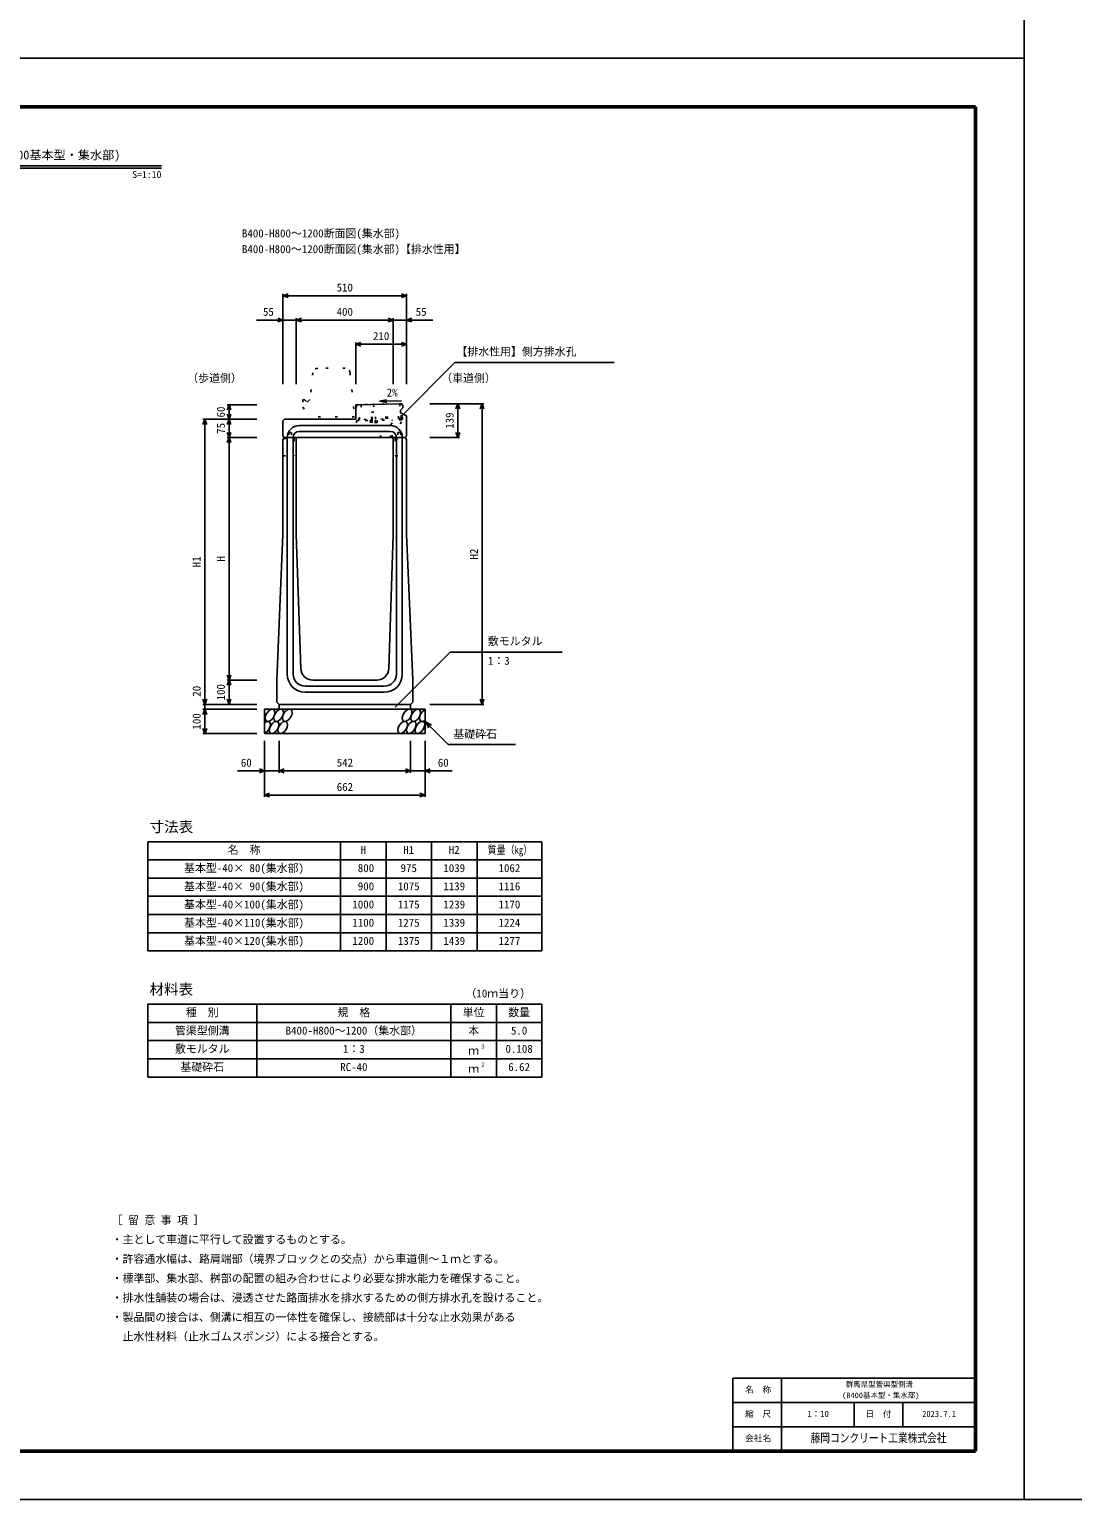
# Model space of a CAD drawing. Units: millimetres, scale not verified. Extents: x 4220 to 29420, y 5940 to 17820.
# Drawn here: x 8520 to 12820, y 5940 to 11999 of the extents above; entities that cross this region are included whole.
import ezdxf
from ezdxf.enums import TextEntityAlignment as Align

# ---------------------------------------------------------------- set-up
doc = ezdxf.new("R2010")
doc.units = ezdxf.units.MM
doc.header["$LTSCALE"] = 40
doc.linetypes.add('DOTTED', pattern=[1.75, 0.25, -1.5])
for name, color, linetype, lineweight in [('Defpoints_3', 5, 'Continuous', 25), ('DIM', 7, 'Continuous', 25), ('HATCH', 6, 'Continuous', 25), ('HYO', 3, 'Continuous', 25), ('HYO2', 4, 'Continuous', 25), ('OUTLINE', 3, 'Continuous', 25), ('OUTLINE2', 4, 'Continuous', 25), ('TXT', 7, 'Continuous', 25), ('WAKU', 3, 'Continuous', 50), ('WAKU-LINE', 7, 'Continuous', 25)]:
    doc.layers.add(name, color=color, linetype=linetype, lineweight=lineweight)
doc.layers.add('WAKU-TXT', color=7, linetype='Continuous')
doc.styles.add('ＭＳ ゴシック', font='')
doc.styles.get('ＭＳ ゴシック').set_extended_font_data('MS Gothic')

msp = doc.modelspace()

# ---------------------------------------------------------------- linework, layer by layer
at = {"layer": 'Defpoints_3'}
for p, q in [((12620, 17820), (12620, 5940)), ((12620, 11880), (4220, 11880)), ((12620, 5940), (12620, 11880)), ((4220, 5940), (12620, 5940)), ((12620, 5940), (29420, 5940))]:
    msp.add_line(p, q, dxfattribs=at)
at = {"layer": 'DIM'}
for p, q in [((9565, 10901.2), (9586.14, 10908.89)), ((9565, 10908.7), (9565, 10537.06)), ((10053.86, 10908.89), (10075, 10901.2)), ((10075, 10908.7), (10075, 10537.06)), ((10075, 10901.2), (9565, 10901.2)), ((9586.14, 10893.5), (9565, 10901.2)), ((10075, 10901.2), (10053.86, 10893.5)), ((9456.62, 10801.2), (9565, 10801.2)), ((9543.86, 10808.89), (9565, 10801.2)), ((9565, 10801.2), (9543.86, 10793.5)), ((9620, 10801.2), (9565, 10801.2)), ((9620, 10801.2), (9641.14, 10808.89)), ((9620, 10808.7), (9620, 10537.06)), ((9620, 10801.2), (10020, 10801.2)), ((9641.14, 10793.5), (9620, 10801.2)), ((9998.86, 10808.89), (10020, 10801.2)), ((10020, 10801.2), (9998.86, 10793.5)), ((10020, 10808.7), (10020, 10537.06)), ((10020, 10801.2), (10075, 10801.2)), ((10096.14, 10808.89), (10075, 10801.2)), ((10183.38, 10801.2), (10075, 10801.2)), ((10075, 10801.2), (10096.14, 10793.5)), ((9886.14, 10708.89), (9865, 10701.2)), ((9865, 10708.7), (9865, 10537.06)), ((10075, 10701.2), (9865, 10701.2)), ((9865, 10701.2), (9886.14, 10693.5)), ((10053.86, 10708.89), (10075, 10701.2)), ((10075, 10701.2), (10053.86, 10693.5)), ((10051.83, 10403.76), (10273.97, 10625.9)), ((10273.97, 10625.9), (10929.87, 10625.9)), ((9335.3, 10430.91), (9343, 10452.06)), ((9335.5, 10452.06), (9458, 10452.06)), ((9343, 10452.06), (9343, 10392.06)), ((9343, 10452.06), (9350.7, 10430.91)), ((10393.5, 10456.06), (10171, 10456.06)), ((10278.3, 10434.91), (10286, 10456.06)), ((10286, 10456.06), (10286, 10317.06)), ((10286, 10456.06), (10293.7, 10434.91)), ((10378.3, 10434.91), (10386, 10456.06)), ((10386, 10456.06), (10386, 9217.06)), ((10386, 10456.06), (10393.7, 10434.91)), ((9243, 10392.06), (9235.3, 10370.91)), ((9235.5, 10392.06), (9458, 10392.06)), ((9243, 10392.06), (9243, 9217.06)), ((9250.7, 10370.91), (9243, 10392.06)), ((9343, 10392.06), (9335.3, 10413.2)), ((9335.3, 10370.91), (9343, 10392.06)), ((9350.7, 10413.2), (9343, 10392.06)), ((9343, 10317.06), (9343, 10392.06)), ((9343, 10392.06), (9350.7, 10370.91)), ((9335.3, 10338.2), (9343, 10317.06)), ((9335.3, 10295.91), (9343, 10317.06)), ((9335.5, 10317.06), (9458, 10317.06)), ((9343, 10317.06), (9350.7, 10338.2)), ((9343, 10317.06), (9343, 9317.06)), ((9343, 10317.06), (9350.7, 10295.91)), ((10293.5, 10317.06), (10171, 10317.06)), ((10278.3, 10338.2), (10286, 10317.06)), ((10286, 10317.06), (10293.7, 10338.2)), ((10028.11, 9206.25), (10254.34, 9432.48)), ((10254.34, 9432.48), (10715.81, 9432.48)), ((9343, 9317.06), (9335.3, 9338.2)), ((9350.7, 9338.2), (9343, 9317.06)), ((9335.3, 9295.91), (9343, 9317.06)), ((9335.5, 9317.06), (9458, 9317.06)), ((9343, 9317.06), (9343, 9217.06)), ((9343, 9317.06), (9350.7, 9295.91)), ((9243, 9217.06), (9235.3, 9238.2)), ((9235.5, 9217.06), (9458, 9217.06)), ((9250.7, 9238.2), (9243, 9217.06)), ((9243, 9217.06), (9243, 9197.06)), ((9343, 9217.06), (9335.3, 9238.2)), ((9350.7, 9238.2), (9343, 9217.06)), ((10393.5, 9217.06), (10171, 9217.06)), ((10378.3, 9238.2), (10386, 9217.06)), ((10386, 9217.06), (10393.7, 9238.2)), ((9243, 9197.06), (9235.3, 9175.91)), ((9235.5, 9197.06), (9458, 9197.06)), ((9243, 9197.06), (9243, 9097.06)), ((9250.7, 9175.91), (9243, 9197.06)), ((9243, 9097.06), (9235.3, 9118.2)), ((9235.5, 9097.06), (9458, 9097.06)), ((9250.7, 9118.2), (9243, 9097.06)), ((10151, 9147.06), (10246.76, 9051.3)), ((10151, 9147.06), (10176.98, 9132.06)), ((10151, 9147.06), (10166, 9121.08)), ((9489, 8835.69), (9489, 9067.06)), ((9549, 8935.69), (9549, 9067.06)), ((10091, 8935.69), (10091, 9067.06)), ((10151, 8835.69), (10151, 9067.06)), ((10246.76, 9051.3), (10524.31, 9051.3)), ((9489, 8943.19), (9377.21, 8943.19)), ((9467.86, 8950.89), (9489, 8943.19)), ((9489, 8943.19), (9467.86, 8935.5)), ((9489, 8943.19), (9549, 8943.19)), ((9549, 8943.19), (9570.14, 8950.89)), ((9549, 8943.19), (10091, 8943.19)), ((9570.14, 8935.5), (9549, 8943.19)), ((10069.86, 8950.89), (10091, 8943.19)), ((10091, 8943.19), (10069.86, 8935.5)), ((10151, 8943.19), (10091, 8943.19)), ((10172.14, 8950.89), (10151, 8943.19)), ((10151, 8943.19), (10262.79, 8943.19)), ((10151, 8943.19), (10172.14, 8935.5)), ((9489, 8843.19), (9510.14, 8850.89)), ((10129.86, 8850.89), (10151, 8843.19)), ((9489, 8843.19), (10151, 8843.19)), ((9510.14, 8835.5), (9489, 8843.19)), ((10151, 8843.19), (10129.86, 8835.5))]:
    msp.add_line(p, q, dxfattribs=at)
at = {"layer": 'HATCH', "linetype": 'DOTTED'}
for p, q in [((9876, 10452.28), (9868, 10452.11)), ((9868, 10452.11), (9869.34, 10387.13)), ((10052.46, 10455.92), (9876, 10452.28)), ((9878.35, 10386.81), (9877, 10452.3)), ((9881.25, 10391.38), (9880, 10452.36)), ((9887, 10452.51), (9888.25, 10391.52)), ((9930.28, 10421.39), (9946.27, 10421.72)), ((9930.87, 10392.4), (9930.28, 10421.39)), ((9933.24, 10392.45), (9931.99, 10453.43)), ((9938.98, 10453.58), (9940.24, 10392.59)), ((9946.87, 10392.73), (9946.27, 10421.72)), ((9989.23, 10393.6), (9987.97, 10454.59)), ((9996.23, 10393.75), (9994.97, 10454.73)), ((10041.22, 10394.67), (10039.96, 10455.66)), ((10046.96, 10455.8), (10048.22, 10394.82)), ((10051.46, 10455.9), (10055.96, 10455.99)), ((10052.63, 10399.41), (10051.46, 10455.9)), ((10057.25, 10393.5), (10055.96, 10455.99)), ((9869.34, 10387.13), (9878.34, 10387.31)), ((10048.22, 10394.82), (9878.26, 10391.31)), ((10054.31, 10390.44), (9878.35, 10386.81)), ((9925.11, 10387.78), (9952.82, 10388.35)), ((9925.32, 10377.78), (9925.11, 10387.78)), ((9953.03, 10378.35), (9925.32, 10377.78)), ((9932.04, 10387.92), (9932.24, 10377.92)), ((9945.89, 10388.21), (9946.1, 10378.21)), ((9952.82, 10388.35), (9953.03, 10378.35))]:
    msp.add_line(p, q, dxfattribs=at)
for centre, radius in [((10048.13, 10399.32), 4.5), ((10054.25, 10393.44), 3)]:
    msp.add_arc(centre, radius, 271.18119, 1.18119, dxfattribs=at)
at = {"layer": 'HATCH'}
for centre, start_param, end_param in [((9493.3, 9122.06), 3.7419964, 7.318141), ((10148, 9172.06), 0.6666252, 4.1103269)]:
    msp.add_ellipse(centre, major_axis=(14.54, 23.54), ratio=0.5792, start_param=start_param, end_param=end_param, dxfattribs=at)
for centre in [(9511.89, 9172.06), (9528.77, 9122.06), (9547.37, 9172.06), (9564.25, 9122.06), (9582.84, 9172.06), (10058.45, 9122.06), (10077.05, 9172.06), (10093.93, 9122.06), (10112.52, 9172.06), (10129.41, 9122.06)]:
    msp.add_ellipse(centre, major_axis=(14.54, 23.54), ratio=0.5792, dxfattribs=at)
at = {"layer": 'HYO'}
for p, q in [((10632.5, 8651.13), (9007.5, 8651.13)), ((9007.5, 8651.13), (9007.5, 8201.13)), ((9802.5, 8651.13), (9802.5, 8201.13)), ((9990, 8651.13), (9990, 8201.13)), ((10177.5, 8651.13), (10177.5, 8201.13)), ((10365, 8651.13), (10365, 8201.13)), ((10632.5, 8201.13), (10632.5, 8651.13)), ((9007.5, 8576.13), (10632.5, 8576.13)), ((9007.5, 8201.13), (10632.5, 8201.13)), ((10632.5, 7981.35), (9007.5, 7981.35)), ((9007.5, 7981.35), (9007.5, 7681.35)), ((9457.5, 7981.35), (9457.5, 7681.35)), ((10257.5, 7981.35), (10257.5, 7681.35)), ((10445, 7981.35), (10445, 7681.35)), ((10632.5, 7681.35), (10632.5, 7981.35)), ((9007.5, 7906.35), (10632.5, 7906.35)), ((9007.5, 7681.35), (10632.5, 7681.35))]:
    msp.add_line(p, q, dxfattribs=at)
at = {"layer": 'HYO2'}
for p, q in [((9007.5, 8501.13), (10632.5, 8501.13)), ((9007.5, 8426.13), (10632.5, 8426.13)), ((9007.5, 8351.13), (10632.5, 8351.13)), ((9007.5, 8276.13), (10632.5, 8276.13)), ((9007.5, 7831.35), (10632.5, 7831.35)), ((9007.5, 7756.35), (10632.5, 7756.35))]:
    msp.add_line(p, q, dxfattribs=at)
at = {"layer": 'OUTLINE', "linetype": 'DOTTED'}
for p, q in [((9688.19, 10584.01), (9677, 10472.06)), ((9821.9, 10602.06), (9708.1, 10602.06)), ((9841.8, 10584.05), (9860, 10402.06)), ((9647, 10472.06), (9647, 10442.06)), ((9647, 10472.06), (9655, 10472.06)), ((9647, 10442.06), (9670, 10402.06)), ((9655, 10472.06), (9665, 10462.06)), ((9665, 10462.06), (9675, 10472.06)), ((9675, 10472.06), (9677, 10472.06)), ((9860, 10402.06), (9670, 10402.06))]:
    msp.add_line(p, q, dxfattribs=at)
at = {"layer": 'OUTLINE'}
for p, q in [((10053, 10455.93), (9865, 10452.06)), ((9865, 10452.06), (9865, 10392.06)), ((10050, 10429.06), (10059, 10439.06)), ((10050, 10429.06), (10050, 10419.06)), ((10053, 10455.93), (10059, 10450.06)), ((10059, 10450.06), (10059, 10439.06)), ((9565, 10386.06), (9571, 10392.06)), ((9565, 10323.06), (9565, 10386.06)), ((9571, 10392.06), (9865, 10392.06)), ((10050, 10419.06), (10075, 10406.06)), ((10075, 10323.06), (10075, 10406.06)), ((9565, 10323.06), (9571, 10317.06)), ((9565, 10307.06), (9570, 10317.06)), ((9565, 9917.06), (9565, 10307.06)), ((9570, 10317.06), (10070, 10317.06)), ((9620, 10317.06), (9620, 9917.06)), ((10020, 10317.06), (10020, 9917.06)), ((10069, 10317.06), (10075, 10323.06)), ((10075, 10307.06), (10070, 10317.06)), ((10075, 9917.06), (10075, 10307.06)), ((9565, 9917.06), (9540, 9317.06)), ((9620, 9917.06), (9638.39, 9365.39)), ((10020, 9917.06), (10001.61, 9365.39)), ((10075, 9917.06), (10100, 9317.06)), ((9540, 9226.06), (9540, 9317.06)), ((9688.36, 9317.06), (9951.64, 9317.06)), ((10100, 9226.06), (10100, 9317.06)), ((9549, 9217.06), (9540, 9226.06)), ((9549, 9217.06), (10091, 9217.06)), ((9549, 9217.06), (9549, 9197.06)), ((10091, 9217.06), (10100, 9226.06)), ((10091, 9217.06), (10091, 9197.06)), ((9489, 9197.06), (10151, 9197.06)), ((9489, 9097.06), (9489, 9197.06)), ((10151, 9097.06), (10151, 9197.06)), ((9489, 9097.06), (10151, 9097.06))]:
    msp.add_line(p, q, dxfattribs=at)
at = {"layer": 'OUTLINE', "linetype": 'DOTTED'}
for centre, start, end in [((9708.1, 10582.06), 90, 174.40835), ((9821.9, 10582.06), 4.08463, 90)]:
    msp.add_arc(centre, 20, start, end, dxfattribs=at)
at = {"layer": 'OUTLINE'}
for centre, start, end in [((9688.36, 9367.06), 181.90915, 270), ((9951.64, 9367.06), 270, 358.09085)]:
    msp.add_arc(centre, 50, start, end, dxfattribs=at)
at = {"layer": 'OUTLINE2'}
for p, q in [((9632, 10366.06), (10008, 10366.06)), ((9583, 10317.06), (9583, 9341.06)), ((9607, 10317.06), (9607, 9342.06)), ((9632, 10342.06), (10008, 10342.06)), ((10033, 10317.06), (10033, 9342.06)), ((10057, 10317.06), (10057, 9341.06)), ((9657, 9292.06), (9983, 9292.06)), ((9657, 9267.06), (9983, 9267.06))]:
    msp.add_line(p, q, dxfattribs=at)
at = {"layer": 'OUTLINE2', "linetype": 'DOTTED'}
for p, q in [((9869.33, 10387.63), (9850, 10317.06)), ((9963.11, 10317.06), (10051.47, 10418.29)), ((10005.65, 10317.06), (10073.37, 10406.91)), ((10015, 10317.06), (10015, 10389.63)), ((9567.75, 10312.56), (9612, 10312.56)), ((9589, 10337.56), (9601, 10337.56)), ((9589, 10337.56), (9589, 10312.56)), ((9601, 10337.56), (9601, 10312.56)), ((9612, 10312.56), (9612, 10242.06)), ((10028, 10312.56), (10028, 10242.06)), ((10028, 10312.56), (10072.25, 10312.56)), ((10039, 10337.56), (10051, 10337.56)), ((10039, 10337.56), (10039, 10312.56)), ((10051, 10337.56), (10051, 10312.56)), ((9565, 10242.06), (9612, 10242.06)), ((10028, 10242.06), (10075, 10242.06))]:
    msp.add_line(p, q, dxfattribs=at)
at = {"layer": 'OUTLINE2'}
for centre, radius, start, end in [((9632, 10317.06), 49, 90, 180), ((10008, 10317.06), 49, 0, 90), ((9632, 10317.06), 25, 90, 180), ((10008, 10317.06), 25, 0, 90), ((9657, 9341.06), 74, 180, 270), ((9657, 9342.06), 50, 180, 270), ((9983, 9342.06), 50, 270, 0), ((9983, 9341.06), 74, 270, 0)]:
    msp.add_arc(centre, radius, start, end, dxfattribs=at)
at = {"layer": 'TXT'}
for p, q in [((7775.82, 11437.2), (9064.18, 11437.2)), ((7775.82, 11427.6), (9064.18, 11427.6)), ((9963.17, 10466.5), (9992.61, 10472.27)), ((9963.17, 10466.5), (9992.61, 10472.27)), ((10053.59, 10468.22), (9963.17, 10466.5)), ((10053.59, 10468.22), (9963.17, 10466.5)), ((9963.17, 10466.5), (9992.81, 10461.85)), ((9963.17, 10466.5), (9992.81, 10461.85))]:
    msp.add_line(p, q, dxfattribs=at)
at = {"layer": 'WAKU'}
for p, q in [((12420, 11680), (4420, 11680)), ((12420, 6140), (12420, 11680)), ((4420, 6140), (12420, 6140))]:
    msp.add_line(p, q, dxfattribs=at)
at = {"layer": 'WAKU', "lineweight": 25}
for p, q in [((11420, 6440), (12420, 6440)), ((11420, 6140), (11420, 6440))]:
    msp.add_line(p, q, dxfattribs=at)
at = {"layer": 'WAKU-LINE'}
for p, q in [((11620, 6140), (11620, 6440)), ((11420, 6340), (12420, 6340)), ((11920, 6240), (11920, 6340)), ((12120, 6240), (12120, 6340)), ((11420, 6240), (12420, 6240))]:
    msp.add_line(p, q, dxfattribs=at)

# ---------------------------------------------------------------- texts
at = {"layer": 'DIM', "style": 'ＭＳ ゴシック'}
for s, p in [('510', (9786.25, 10908.7)), ('55', (9482.66, 10808.7)), ('400', (9786.25, 10808.7)), ('55', (10112.34, 10808.7)), ('210', (9936.25, 10708.7)), ('【排水性用】側方排水孔', (10280.16, 10644.64)), ('（歩道側）', (9170.61, 10535.35)), ('（車道側）', (10217.43, 10535.35)), ('敷モルタル', (10409.94, 9451.22)), ('1：3', (10409.94, 9370.53)), ('基礎砕石', (10267.32, 9068.47)), ('60', (9391.5, 8950.69)), ('542', (9786.78, 8950.69)), ('60', (10203.5, 8950.69)), ('662', (9786.78, 8850.69))]:
    msp.add_text(s, height=32.99, dxfattribs=at).set_placement(p, align=Align.BOTTOM_LEFT)
for s, p in [('60', (9335.5, 10399.56)), ('75', (9335.5, 10332.06)), ('139', (10278.5, 10352.81)), ('H1', (9235.5, 9782.06)), ('H', (9335.5, 9805.81)), ('H2', (10378.5, 9814.06)), ('20', (9235.5, 9248.87)), ('100', (9335.5, 9233.31)), ('100', (9235.5, 9113.31))]:
    msp.add_text(s, height=32.99, rotation=90, dxfattribs=at).set_placement(p, align=Align.BOTTOM_LEFT)
at = {"layer": 'TXT', "style": 'ＭＳ ゴシック'}
for s, height, p in [('群馬県型管渠型側溝(B400基本型・集水部)', 36.66, (7945, 11452.2)), ('S', 29.33, (8944.18, 11377.2)), ('=', 29.33, (8964.18, 11377.2)), ('1', 29.33, (8984.18, 11377.2)), (':', 29.33, (9004.18, 11377.2)), ('1', 29.33, (9024.18, 11377.2)), ('0', 29.33, (9044.18, 11377.2)), ('B400-H800～1200断面図(集水部)', 32.99, (9396.04, 11131.8)), ('B400-H800～1200断面図(集水部)【排水性用】', 32.99, (9396.04, 11066.93)), ('2%', 32.99, (9992.74, 10475.83)), ('2%', 32.99, (9992.74, 10475.83)), ('寸法表', 43.99, (9015, 8677.38)), ('名\u3000称', 32.99, (9337.5, 8591.13)), ('H', 32.99, (9885, 8591.13)), ('H1', 32.99, (10061.25, 8591.13)), ('H2', 32.99, (10248.75, 8591.13)), ('基本型-40× 80(集水部)', 32.99, (9157.5, 8516.13)), (' 800', 32.99, (9851.25, 8516.13)), ('975', 32.99, (10050, 8516.13)), ('1039', 32.99, (10226.25, 8516.13)), ('1062', 32.99, (10453.75, 8516.13)), ('基本型-40× 90(集水部)', 32.99, (9157.5, 8441.13)), (' 900', 32.99, (9851.25, 8441.13)), ('1075', 32.99, (10038.75, 8441.13)), ('1139', 32.99, (10226.25, 8441.13)), ('1116', 32.99, (10453.75, 8441.13)), ('基本型-40×100(集水部)', 32.99, (9157.5, 8366.13)), ('1000', 32.99, (9851.25, 8366.13)), ('1175', 32.99, (10038.75, 8366.13)), ('1239', 32.99, (10226.25, 8366.13)), ('1170', 32.99, (10453.75, 8366.13)), ('基本型-40×110(集水部)', 32.99, (9157.5, 8291.13)), ('1100', 32.99, (9851.25, 8291.13)), ('1275', 32.99, (10038.75, 8291.13)), ('1339', 32.99, (10226.25, 8291.13)), ('1224', 32.99, (10453.75, 8291.13)), ('基本型-40×120(集水部)', 32.99, (9157.5, 8216.13)), ('1200', 32.99, (9851.25, 8216.13)), ('1375', 32.99, (10038.75, 8216.13)), ('1439', 32.99, (10226.25, 8216.13)), ('1277', 32.99, (10453.75, 8216.13)), ('材料表', 43.99, (9015, 8007.6)), ('（10ｍ当り）', 32.99, (10317.5, 7999.35)), ('種\u3000別', 32.99, (9165, 7921.35)), ('規\u3000格', 32.99, (9790, 7921.35)), ('単位', 32.99, (10306.25, 7921.35)), ('数量', 32.99, (10493.75, 7921.35)), ('管渠型側溝', 32.99, (9120, 7846.35)), ('B400-H800～1200（集水部）', 32.99, (9576.25, 7846.35)), ('本', 32.99, (10328.75, 7846.35)), ('5.0', 32.99, (10505, 7846.35)), ('敷モルタル', 32.99, (9120, 7771.35)), ('３', 16.5, (10377.91, 7794.13)), ('1：3', 32.99, (9812.5, 7771.35)), ('ｍ', 32.99, (10328.75, 7763.85)), ('0.108', 32.99, (10482.5, 7771.35)), ('基礎砕石', 32.99, (9142.5, 7696.35)), ('RC-40', 32.99, (9801.25, 7696.35)), ('ｍ', 32.99, (10328.75, 7688.85)), ('２', 16.5, (10377.91, 7719.13)), ('6.62', 32.99, (10493.75, 7696.35)), ('［ 留 意 事 項 ］', 32.99, (8858.92, 7065.58)), ('・主として車道に平行して設置するものとする。', 32.99, (8858.92, 6985.58)), ('・許容通水幅は、路肩端部（境界ブロックとの交点）から車道側～１ｍとする。', 32.99, (8858.92, 6905.58)), ('・標準部、集水部、桝部の配置の組み合わせにより必要な排水能力を確保すること。', 32.99, (8858.92, 6825.58)), ('・排水性舗装の場合は、浸透させた路面排水を排水するための側方排水孔を設けること。', 32.99, (8858.92, 6745.58)), ('・製品間の接合は、側溝に相互の一体性を確保し、接続部は十分な止水効果がある', 32.99, (8858.92, 6665.58)), ('\u3000止水性材料（止水ゴムスポンジ）による接合とする。', 32.99, (8858.92, 6585.58))]:
    msp.add_text(s, height=height, dxfattribs=at).set_placement(p, align=Align.BOTTOM_LEFT)
at = {"layer": 'TXT', "style": 'ＭＳ ゴシック', "width": 0.8}
msp.add_text('質量（kg）', height=32.99, dxfattribs=at).set_placement((10408.75, 8591.13), align=Align.BOTTOM_LEFT)
at = {"layer": 'WAKU-TXT', "style": 'ＭＳ ゴシック'}
for s, height, p in [('群馬県型管渠型側溝', 21.99, (11885, 6397.5)), ('名\u3000称', 25.66, (11469.95, 6372.5)), ('(B400基本型・集水部)', 21.99, (11870, 6352.5)), ('縮\u3000尺', 25.66, (11469.95, 6272.5)), ('1：10', 25.66, (11726.75, 6272.5)), ('日\u3000付', 25.66, (11965.95, 6272.5)), ('2023.7.1', 25.66, (12200, 6272.5)), ('会社名', 25.66, (11469.95, 6172.5))]:
    msp.add_text(s, height=height, dxfattribs=at).set_placement(p, align=Align.BOTTOM_LEFT)
at = {"layer": 'WAKU-TXT', "style": 'ＭＳ ゴシック', "width": 0.8}
msp.add_text('藤岡コンクリート工業株式会社', height=36.66, dxfattribs=at).set_placement((11740, 6165), align=Align.BOTTOM_LEFT)

doc.saveas('drawing.dxf')
